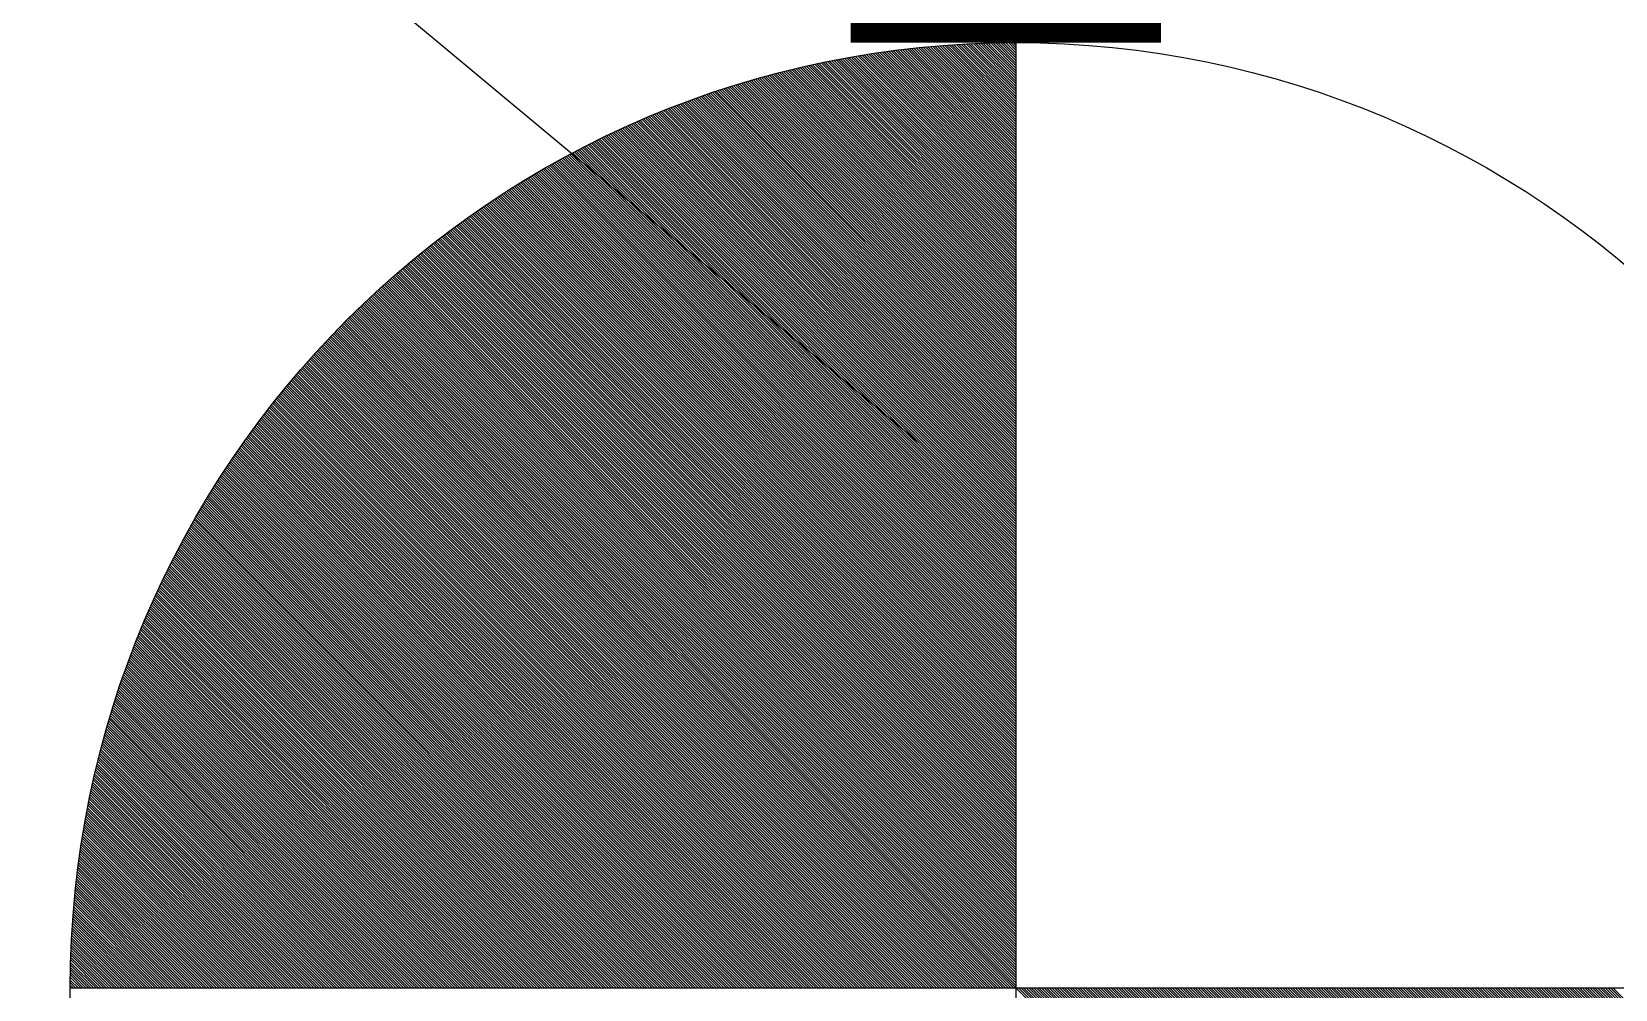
# Model space of a CAD drawing. Extents: x -22909.9 to -22897.8, y -4.7 to 4.1.
# Drawn here: x -22902.6681 to -22902.5917, y 0.5439 to 0.5902 of the extents above; entities that cross this region are included whole.
import ezdxf

# ---------------------------------------------------------------- set-up
doc = ezdxf.new("R2010")
doc.units = 0
doc.header["$MEASUREMENT"] = 0
doc.linetypes.add('DASHDOT', pattern=[1, 0.5, -0.25, 0, -0.25])
doc.layers.add('COW', color=2, linetype='CONTINUOUS')
doc.layers.add('DIB-018', color=6, linetype='CONTINUOUS')

msp = doc.modelspace()

# ---------------------------------------------------------------- linework, layer by layer
at = {"layer": 'COW', "color": 2}
for p, q in [((-22902.620608, 0.580765), (-22902.628778, 0.588935)), ((-22902.620608, 0.580888), (-22902.628673, 0.588954)), ((-22902.620608, 0.581012), (-22902.628568, 0.588973)), ((-22902.620608, 0.581136), (-22902.628463, 0.588991)), ((-22902.620608, 0.58126), (-22902.628358, 0.589009)), ((-22902.620608, 0.581383), (-22902.628252, 0.589027)), ((-22902.620608, 0.581507), (-22902.628146, 0.589045)), ((-22902.620608, 0.581631), (-22902.62804, 0.589063)), ((-22902.620608, 0.581754), (-22902.627934, 0.58908)), ((-22902.620608, 0.581878), (-22902.627827, 0.589097)), ((-22902.620608, 0.582002), (-22902.62772, 0.589114)), ((-22902.620608, 0.582126), (-22902.627613, 0.589131)), ((-22902.620608, 0.582249), (-22902.627506, 0.589148)), ((-22902.620608, 0.582373), (-22902.627399, 0.589164)), ((-22902.620608, 0.582497), (-22902.627291, 0.58918)), ((-22902.620608, 0.582621), (-22902.627183, 0.589196)), ((-22902.620608, 0.582744), (-22902.627075, 0.589211)), ((-22902.620608, 0.582868), (-22902.626966, 0.589227)), ((-22902.620608, 0.582992), (-22902.626858, 0.589242)), ((-22902.620608, 0.583116), (-22902.626749, 0.589257)), ((-22902.620608, 0.583239), (-22902.62664, 0.589272)), ((-22902.620608, 0.583363), (-22902.626531, 0.589286)), ((-22902.620608, 0.583487), (-22902.626421, 0.5893)), ((-22902.620608, 0.583611), (-22902.626311, 0.589314)), ((-22902.620608, 0.583734), (-22902.626201, 0.589328)), ((-22902.620608, 0.583858), (-22902.626091, 0.589341)), ((-22902.620608, 0.583982), (-22902.62598, 0.589354)), ((-22902.620608, 0.584106), (-22902.62587, 0.589367)), ((-22902.620608, 0.584229), (-22902.625759, 0.58938)), ((-22902.620608, 0.584353), (-22902.625647, 0.589393)), ((-22902.620608, 0.584477), (-22902.625536, 0.589405)), ((-22902.620608, 0.584601), (-22902.625424, 0.589417)), ((-22902.620608, 0.584724), (-22902.625312, 0.589429)), ((-22902.620608, 0.584848), (-22902.6252, 0.58944)), ((-22902.620608, 0.584972), (-22902.625087, 0.589451)), ((-22902.620608, 0.585096), (-22902.624975, 0.589462)), ((-22902.620608, 0.585219), (-22902.624862, 0.589473)), ((-22902.620608, 0.585343), (-22902.624748, 0.589484)), ((-22902.620608, 0.585467), (-22902.624635, 0.589494)), ((-22902.620608, 0.585591), (-22902.624521, 0.589504)), ((-22902.620608, 0.585714), (-22902.624407, 0.589513)), ((-22902.620608, 0.585838), (-22902.624292, 0.589523)), ((-22902.620608, 0.585962), (-22902.624178, 0.589532)), ((-22902.620608, 0.586086), (-22902.624063, 0.589541)), ((-22902.620608, 0.586209), (-22902.623948, 0.589549)), ((-22902.620608, 0.586333), (-22902.623832, 0.589558)), ((-22902.620608, 0.586457), (-22902.623717, 0.589566)), ((-22902.620608, 0.58658), (-22902.623601, 0.589573)), ((-22902.620608, 0.586704), (-22902.623484, 0.589581)), ((-22902.620608, 0.586828), (-22902.623368, 0.589588)), ((-22902.620608, 0.586952), (-22902.623251, 0.589595)), ((-22902.620608, 0.587075), (-22902.623134, 0.589602)), ((-22902.620608, 0.587199), (-22902.623017, 0.589608)), ((-22902.620608, 0.587323), (-22902.622899, 0.589614)), ((-22902.620608, 0.587447), (-22902.622781, 0.58962)), ((-22902.620608, 0.58757), (-22902.622663, 0.589625)), ((-22902.620608, 0.587694), (-22902.622544, 0.589631)), ((-22902.620608, 0.587818), (-22902.622425, 0.589635)), ((-22902.620608, 0.587942), (-22902.622306, 0.58964)), ((-22902.620608, 0.588065), (-22902.622187, 0.589644)), ((-22902.620608, 0.588189), (-22902.622067, 0.589648)), ((-22902.620608, 0.588313), (-22902.621947, 0.589652)), ((-22902.620608, 0.588437), (-22902.621826, 0.589655)), ((-22902.620608, 0.58856), (-22902.621706, 0.589658)), ((-22902.620608, 0.588684), (-22902.621585, 0.589661)), ((-22902.620608, 0.588808), (-22902.621463, 0.589664)), ((-22902.620608, 0.588932), (-22902.621342, 0.589666)), ((-22902.620608, 0.589055), (-22902.62122, 0.589667)), ((-22902.620608, 0.589179), (-22902.621098, 0.589669)), ((-22902.620608, 0.589303), (-22902.620975, 0.58967)), ((-22902.620608, 0.589427), (-22902.620852, 0.589671)), ((-22902.620608, 0.58955), (-22902.620729, 0.589671)), ((-22902.620608, 0.589672), (-22902.620608, 0.498327)), ((-22902.620608, 0.576557), (-22902.632221, 0.58817)), ((-22902.620608, 0.576681), (-22902.632123, 0.588196)), ((-22902.620608, 0.576805), (-22902.632025, 0.588222)), ((-22902.620608, 0.576928), (-22902.631926, 0.588247)), ((-22902.620608, 0.577052), (-22902.631828, 0.588272)), ((-22902.620608, 0.577176), (-22902.631729, 0.588297)), ((-22902.620608, 0.5773), (-22902.63163, 0.588322)), ((-22902.620608, 0.577423), (-22902.631531, 0.588346)), ((-22902.620608, 0.577547), (-22902.631431, 0.588371)), ((-22902.620608, 0.577671), (-22902.631332, 0.588395)), ((-22902.620608, 0.577795), (-22902.631232, 0.588419)), ((-22902.620608, 0.577918), (-22902.631132, 0.588443)), ((-22902.620608, 0.578042), (-22902.631032, 0.588466)), ((-22902.620608, 0.578166), (-22902.630931, 0.58849)), ((-22902.620608, 0.57829), (-22902.630831, 0.588513)), ((-22902.620608, 0.578413), (-22902.63073, 0.588536)), ((-22902.620608, 0.578537), (-22902.630629, 0.588559)), ((-22902.620608, 0.578661), (-22902.630528, 0.588581)), ((-22902.620608, 0.578785), (-22902.630427, 0.588604)), ((-22902.620608, 0.578908), (-22902.630325, 0.588626)), ((-22902.620608, 0.579032), (-22902.630224, 0.588648)), ((-22902.620608, 0.579156), (-22902.630122, 0.58867)), ((-22902.620608, 0.57928), (-22902.63002, 0.588691)), ((-22902.620608, 0.579403), (-22902.629917, 0.588713)), ((-22902.620608, 0.579527), (-22902.629815, 0.588734)), ((-22902.620608, 0.579651), (-22902.629712, 0.588755)), ((-22902.620608, 0.579775), (-22902.629609, 0.588776)), ((-22902.620608, 0.579898), (-22902.629506, 0.588796)), ((-22902.620608, 0.580022), (-22902.629403, 0.588817)), ((-22902.620608, 0.580146), (-22902.629299, 0.588837)), ((-22902.620608, 0.58027), (-22902.629195, 0.588857)), ((-22902.620608, 0.580393), (-22902.629091, 0.588877)), ((-22902.620608, 0.580517), (-22902.628987, 0.588896)), ((-22902.620608, 0.580641), (-22902.628883, 0.588916)), ((-22902.620608, 0.573216), (-22902.634802, 0.58741)), ((-22902.620608, 0.57334), (-22902.634708, 0.58744)), ((-22902.620608, 0.573464), (-22902.634615, 0.587471)), ((-22902.620608, 0.573587), (-22902.634521, 0.587501)), ((-22902.620608, 0.573711), (-22902.634427, 0.587531)), ((-22902.620608, 0.573835), (-22902.634333, 0.58756)), ((-22902.620608, 0.573959), (-22902.634239, 0.58759)), ((-22902.620608, 0.574082), (-22902.634145, 0.587619)), ((-22902.620608, 0.574206), (-22902.63405, 0.587649)), ((-22902.620608, 0.57433), (-22902.633956, 0.587678)), ((-22902.620608, 0.574454), (-22902.633861, 0.587706)), ((-22902.620608, 0.574577), (-22902.633766, 0.587735)), ((-22902.620608, 0.574701), (-22902.63367, 0.587764)), ((-22902.620608, 0.574825), (-22902.633575, 0.587792)), ((-22902.620608, 0.574949), (-22902.633479, 0.58782)), ((-22902.620608, 0.575072), (-22902.633384, 0.587848)), ((-22902.620608, 0.575196), (-22902.633288, 0.587876)), ((-22902.620608, 0.57532), (-22902.633192, 0.587904)), ((-22902.620608, 0.575444), (-22902.633095, 0.587931)), ((-22902.620608, 0.575567), (-22902.632999, 0.587959)), ((-22902.620608, 0.575691), (-22902.632902, 0.587986)), ((-22902.620608, 0.575815), (-22902.632806, 0.588013)), ((-22902.620608, 0.575939), (-22902.632709, 0.588039)), ((-22902.620608, 0.576062), (-22902.632611, 0.588066)), ((-22902.620608, 0.576186), (-22902.632514, 0.588092)), ((-22902.620608, 0.57631), (-22902.632417, 0.588119)), ((-22902.620608, 0.576434), (-22902.632319, 0.588145)), ((-22902.620608, 0.57037), (-22902.636903, 0.586666)), ((-22902.620608, 0.570494), (-22902.636814, 0.5867)), ((-22902.620608, 0.570618), (-22902.636724, 0.586734)), ((-22902.620608, 0.570741), (-22902.636634, 0.586767)), ((-22902.620608, 0.570865), (-22902.636544, 0.586801)), ((-22902.620608, 0.570989), (-22902.636454, 0.586835)), ((-22902.620608, 0.571113), (-22902.636363, 0.586868)), ((-22902.620608, 0.571236), (-22902.636273, 0.586901)), ((-22902.620608, 0.57136), (-22902.636182, 0.586934)), ((-22902.620608, 0.571484), (-22902.636091, 0.586967)), ((-22902.620608, 0.571608), (-22902.636, 0.587)), ((-22902.620608, 0.571731), (-22902.635909, 0.587032)), ((-22902.620608, 0.571855), (-22902.635817, 0.587065)), ((-22902.620608, 0.571979), (-22902.635726, 0.587097)), ((-22902.620608, 0.572102), (-22902.635634, 0.587129)), ((-22902.620608, 0.572226), (-22902.635542, 0.587161)), ((-22902.620608, 0.57235), (-22902.63545, 0.587193)), ((-22902.620608, 0.572474), (-22902.635358, 0.587224)), ((-22902.620608, 0.572597), (-22902.635266, 0.587256)), ((-22902.620608, 0.572721), (-22902.635173, 0.587287)), ((-22902.620608, 0.572845), (-22902.635081, 0.587318)), ((-22902.620608, 0.572969), (-22902.634988, 0.587349)), ((-22902.620608, 0.573092), (-22902.634895, 0.587379)), ((-22902.620608, 0.567648), (-22902.638836, 0.585876)), ((-22902.620608, 0.567771), (-22902.63875, 0.585914)), ((-22902.620608, 0.567895), (-22902.638664, 0.585951)), ((-22902.620608, 0.568019), (-22902.638577, 0.585988)), ((-22902.620608, 0.568143), (-22902.63849, 0.586025)), ((-22902.620608, 0.568266), (-22902.638403, 0.586062)), ((-22902.620608, 0.56839), (-22902.638316, 0.586099)), ((-22902.620608, 0.568514), (-22902.638229, 0.586135)), ((-22902.620608, 0.568638), (-22902.638142, 0.586172)), ((-22902.620608, 0.568761), (-22902.638054, 0.586208)), ((-22902.620608, 0.568885), (-22902.637967, 0.586244)), ((-22902.620608, 0.569009), (-22902.637879, 0.58628)), ((-22902.620608, 0.569133), (-22902.637791, 0.586316)), ((-22902.620608, 0.569256), (-22902.637703, 0.586352)), ((-22902.620608, 0.56938), (-22902.637615, 0.586387)), ((-22902.620608, 0.569504), (-22902.637526, 0.586422)), ((-22902.620608, 0.569628), (-22902.637438, 0.586458)), ((-22902.620608, 0.569751), (-22902.637349, 0.586493)), ((-22902.620608, 0.569875), (-22902.63726, 0.586528)), ((-22902.620608, 0.569999), (-22902.637171, 0.586562)), ((-22902.620608, 0.570123), (-22902.637082, 0.586597)), ((-22902.620608, 0.570246), (-22902.636993, 0.586631)), ((-22902.620608, 0.565297), (-22902.640448, 0.585137)), ((-22902.620608, 0.56542), (-22902.640365, 0.585177)), ((-22902.620608, 0.565544), (-22902.640281, 0.585217)), ((-22902.620608, 0.565668), (-22902.640197, 0.585257)), ((-22902.620608, 0.565792), (-22902.640113, 0.585297)), ((-22902.620608, 0.565915), (-22902.640029, 0.585337)), ((-22902.620608, 0.566039), (-22902.639945, 0.585376)), ((-22902.620608, 0.566163), (-22902.63986, 0.585415)), ((-22902.620608, 0.566287), (-22902.639776, 0.585455)), ((-22902.620608, 0.56641), (-22902.639691, 0.585494)), ((-22902.620608, 0.566534), (-22902.639606, 0.585533)), ((-22902.620608, 0.566658), (-22902.639521, 0.585571)), ((-22902.620608, 0.566782), (-22902.639436, 0.58561)), ((-22902.620608, 0.566905), (-22902.639351, 0.585648)), ((-22902.620608, 0.567029), (-22902.639266, 0.585687)), ((-22902.620608, 0.567153), (-22902.63918, 0.585725)), ((-22902.620608, 0.567276), (-22902.639094, 0.585763)), ((-22902.620608, 0.5674), (-22902.639008, 0.585801)), ((-22902.620608, 0.567524), (-22902.638922, 0.585839)), ((-22902.620608, 0.562945), (-22902.642009, 0.584347)), ((-22902.620608, 0.563069), (-22902.641928, 0.58439)), ((-22902.620608, 0.563193), (-22902.641847, 0.584432)), ((-22902.620608, 0.563317), (-22902.641766, 0.584475)), ((-22902.620608, 0.56344), (-22902.641685, 0.584517)), ((-22902.620608, 0.563564), (-22902.641603, 0.58456)), ((-22902.620608, 0.563688), (-22902.641522, 0.584602)), ((-22902.620608, 0.563812), (-22902.64144, 0.584644)), ((-22902.620608, 0.563935), (-22902.641358, 0.584686)), ((-22902.620608, 0.564059), (-22902.641276, 0.584727)), ((-22902.620608, 0.564183), (-22902.641194, 0.584769)), ((-22902.620608, 0.564307), (-22902.641112, 0.58481)), ((-22902.620608, 0.56443), (-22902.641029, 0.584852)), ((-22902.620608, 0.564554), (-22902.640947, 0.584893)), ((-22902.620608, 0.564678), (-22902.640864, 0.584934)), ((-22902.620608, 0.564802), (-22902.640781, 0.584975)), ((-22902.620608, 0.564925), (-22902.640698, 0.585016)), ((-22902.620608, 0.565049), (-22902.640615, 0.585056)), ((-22902.620608, 0.565173), (-22902.640532, 0.585097)), ((-22902.620608, 0.560842), (-22902.643364, 0.583598)), ((-22902.620608, 0.560966), (-22902.643286, 0.583644)), ((-22902.620608, 0.561089), (-22902.643207, 0.583688)), ((-22902.620608, 0.561213), (-22902.643128, 0.583733)), ((-22902.620608, 0.561337), (-22902.643049, 0.583778)), ((-22902.620608, 0.561461), (-22902.64297, 0.583823)), ((-22902.620608, 0.561584), (-22902.642891, 0.583867)), ((-22902.620608, 0.561708), (-22902.642811, 0.583911)), ((-22902.620608, 0.561832), (-22902.642732, 0.583955)), ((-22902.620608, 0.561955), (-22902.642652, 0.584)), ((-22902.620608, 0.562079), (-22902.642572, 0.584043)), ((-22902.620608, 0.562203), (-22902.642492, 0.584087)), ((-22902.620608, 0.562327), (-22902.642412, 0.584131)), ((-22902.620608, 0.56245), (-22902.642332, 0.584174)), ((-22902.620608, 0.562574), (-22902.642251, 0.584218)), ((-22902.620608, 0.562698), (-22902.642171, 0.584261)), ((-22902.620608, 0.562822), (-22902.64209, 0.584304)), ((-22902.620608, 0.558738), (-22902.644681, 0.582812)), ((-22902.620608, 0.558862), (-22902.644605, 0.582859)), ((-22902.620608, 0.558986), (-22902.644528, 0.582906)), ((-22902.620608, 0.559109), (-22902.644452, 0.582953)), ((-22902.620608, 0.559233), (-22902.644375, 0.583)), ((-22902.620608, 0.559357), (-22902.644298, 0.583047)), ((-22902.620608, 0.559481), (-22902.644221, 0.583094)), ((-22902.620608, 0.559604), (-22902.644144, 0.58314)), ((-22902.620608, 0.559728), (-22902.644066, 0.583187)), ((-22902.620608, 0.559852), (-22902.643989, 0.583233)), ((-22902.620608, 0.559976), (-22902.643911, 0.583279)), ((-22902.620608, 0.560099), (-22902.643834, 0.583325)), ((-22902.620608, 0.560223), (-22902.643756, 0.583371)), ((-22902.620608, 0.560347), (-22902.643678, 0.583417)), ((-22902.620608, 0.560471), (-22902.6436, 0.583462)), ((-22902.620608, 0.560594), (-22902.643521, 0.583508)), ((-22902.620608, 0.560718), (-22902.643443, 0.583553)), ((-22902.620608, 0.556882), (-22902.645813, 0.582087)), ((-22902.620608, 0.557006), (-22902.645738, 0.582136)), ((-22902.620608, 0.557129), (-22902.645664, 0.582185)), ((-22902.620608, 0.557253), (-22902.645589, 0.582234)), ((-22902.620608, 0.557377), (-22902.645514, 0.582283)), ((-22902.620608, 0.557501), (-22902.645439, 0.582332)), ((-22902.620608, 0.557624), (-22902.645364, 0.58238)), ((-22902.620608, 0.557748), (-22902.645288, 0.582429)), ((-22902.620608, 0.557872), (-22902.645213, 0.582477)), ((-22902.620608, 0.557996), (-22902.645137, 0.582525)), ((-22902.620608, 0.558119), (-22902.645062, 0.582573)), ((-22902.620608, 0.558243), (-22902.644986, 0.582621)), ((-22902.620608, 0.558367), (-22902.64491, 0.582669)), ((-22902.620608, 0.558491), (-22902.644834, 0.582717)), ((-22902.620608, 0.558614), (-22902.644758, 0.582764)), ((-22902.620608, 0.554902), (-22902.646988, 0.581282)), ((-22902.620608, 0.555026), (-22902.646916, 0.581334)), ((-22902.620608, 0.55515), (-22902.646843, 0.581385)), ((-22902.620608, 0.555273), (-22902.64677, 0.581436)), ((-22902.620608, 0.555397), (-22902.646697, 0.581487)), ((-22902.620608, 0.555521), (-22902.646624, 0.581537)), ((-22902.620608, 0.555645), (-22902.646551, 0.581588)), ((-22902.620608, 0.555768), (-22902.646478, 0.581638)), ((-22902.620608, 0.555892), (-22902.646404, 0.581689)), ((-22902.620608, 0.556016), (-22902.646331, 0.581739)), ((-22902.620608, 0.55614), (-22902.646257, 0.581789)), ((-22902.620608, 0.556263), (-22902.646183, 0.581839)), ((-22902.620608, 0.556387), (-22902.64611, 0.581889)), ((-22902.620608, 0.556511), (-22902.646036, 0.581939)), ((-22902.620608, 0.556635), (-22902.645961, 0.581988)), ((-22902.620608, 0.556758), (-22902.645887, 0.582038)), ((-22902.620608, 0.55317), (-22902.647991, 0.580553)), ((-22902.620608, 0.553293), (-22902.64792, 0.580605)), ((-22902.620608, 0.553417), (-22902.647849, 0.580658)), ((-22902.620608, 0.553541), (-22902.647778, 0.580711)), ((-22902.620608, 0.553665), (-22902.647707, 0.580764)), ((-22902.620608, 0.553788), (-22902.647635, 0.580816)), ((-22902.620608, 0.553912), (-22902.647564, 0.580868)), ((-22902.620608, 0.554036), (-22902.647492, 0.58092)), ((-22902.620608, 0.55416), (-22902.647421, 0.580973)), ((-22902.620608, 0.554283), (-22902.647349, 0.581025)), ((-22902.620608, 0.554407), (-22902.647277, 0.581076)), ((-22902.620608, 0.554531), (-22902.647205, 0.581128)), ((-22902.620608, 0.554655), (-22902.647133, 0.58118)), ((-22902.620608, 0.554778), (-22902.647061, 0.581231)), ((-22902.620608, 0.551437), (-22902.648969, 0.579799)), ((-22902.620608, 0.551561), (-22902.6489, 0.579853)), ((-22902.620608, 0.551685), (-22902.648831, 0.579908)), ((-22902.620608, 0.551809), (-22902.648761, 0.579962)), ((-22902.620608, 0.551932), (-22902.648692, 0.580016)), ((-22902.620608, 0.552056), (-22902.648622, 0.580071)), ((-22902.620608, 0.55218), (-22902.648553, 0.580125)), ((-22902.620608, 0.552303), (-22902.648483, 0.580179)), ((-22902.620608, 0.552427), (-22902.648413, 0.580232)), ((-22902.620608, 0.552551), (-22902.648343, 0.580286)), ((-22902.620608, 0.552675), (-22902.648273, 0.58034)), ((-22902.620608, 0.552798), (-22902.648202, 0.580393)), ((-22902.620608, 0.552922), (-22902.648132, 0.580446)), ((-22902.620608, 0.553046), (-22902.648061, 0.580499)), ((-22902.620608, 0.549705), (-22902.649924, 0.579021)), ((-22902.620608, 0.549829), (-22902.649856, 0.579077)), ((-22902.620608, 0.549952), (-22902.649789, 0.579134)), ((-22902.620608, 0.550076), (-22902.649721, 0.57919)), ((-22902.620608, 0.5502), (-22902.649654, 0.579246)), ((-22902.620608, 0.550324), (-22902.649586, 0.579301)), ((-22902.620608, 0.550447), (-22902.649518, 0.579357)), ((-22902.620608, 0.550571), (-22902.649449, 0.579413)), ((-22902.620608, 0.550695), (-22902.649381, 0.579468)), ((-22902.620608, 0.550819), (-22902.649313, 0.579524)), ((-22902.620608, 0.550942), (-22902.649244, 0.579579)), ((-22902.620608, 0.551066), (-22902.649176, 0.579634)), ((-22902.620608, 0.55119), (-22902.649107, 0.579689)), ((-22902.620608, 0.551314), (-22902.649038, 0.579744)), ((-22902.620608, 0.547972), (-22902.650855, 0.57822)), ((-22902.620608, 0.548096), (-22902.650789, 0.578278)), ((-22902.620608, 0.54822), (-22902.650724, 0.578336)), ((-22902.620608, 0.548344), (-22902.650658, 0.578394)), ((-22902.620608, 0.548467), (-22902.650592, 0.578451)), ((-22902.620608, 0.548591), (-22902.650525, 0.578509)), ((-22902.620608, 0.548715), (-22902.650459, 0.578566)), ((-22902.620608, 0.548839), (-22902.650392, 0.578623)), ((-22902.620608, 0.548962), (-22902.650326, 0.578681)), ((-22902.620608, 0.549086), (-22902.650259, 0.578738)), ((-22902.620608, 0.54921), (-22902.650192, 0.578794)), ((-22902.620608, 0.549334), (-22902.650125, 0.578851)), ((-22902.620608, 0.549457), (-22902.650058, 0.578908)), ((-22902.620608, 0.549581), (-22902.649991, 0.578965)), ((-22902.620608, 0.546364), (-22902.651699, 0.577455)), ((-22902.620608, 0.546488), (-22902.651635, 0.577515)), ((-22902.620608, 0.546611), (-22902.651571, 0.577574)), ((-22902.620608, 0.546735), (-22902.651506, 0.577633)), ((-22902.620608, 0.546859), (-22902.651442, 0.577693)), ((-22902.620608, 0.546983), (-22902.651377, 0.577752)), ((-22902.620608, 0.547106), (-22902.651312, 0.577811)), ((-22902.620608, 0.54723), (-22902.651247, 0.577869)), ((-22902.620608, 0.547354), (-22902.651182, 0.577928)), ((-22902.620608, 0.547477), (-22902.651117, 0.577987)), ((-22902.620608, 0.547601), (-22902.651052, 0.578045)), ((-22902.620608, 0.547725), (-22902.650986, 0.578104)), ((-22902.620608, 0.547849), (-22902.650921, 0.578162)), ((-22902.620608, 0.544879), (-22902.65246, 0.576731)), ((-22902.620608, 0.545003), (-22902.652397, 0.576792)), ((-22902.620608, 0.545126), (-22902.652334, 0.576853)), ((-22902.620608, 0.54525), (-22902.652271, 0.576914)), ((-22902.620608, 0.545374), (-22902.652208, 0.576974)), ((-22902.620608, 0.545498), (-22902.652145, 0.577035)), ((-22902.620608, 0.545621), (-22902.652082, 0.577095)), ((-22902.620608, 0.545745), (-22902.652018, 0.577156)), ((-22902.620608, 0.545869), (-22902.651955, 0.577216)), ((-22902.620608, 0.545993), (-22902.651891, 0.577276)), ((-22902.620608, 0.546116), (-22902.651827, 0.577336)), ((-22902.620608, 0.54624), (-22902.651763, 0.577395)), ((-22902.621337, 0.543999), (-22902.653265, 0.575928)), ((-22902.621213, 0.543999), (-22902.653204, 0.57599)), ((-22902.62109, 0.543999), (-22902.653143, 0.576053)), ((-22902.620966, 0.543999), (-22902.653081, 0.576115)), ((-22902.620842, 0.543999), (-22902.65302, 0.576177)), ((-22902.620718, 0.543999), (-22902.652958, 0.576239)), ((-22902.620608, 0.544013), (-22902.652896, 0.576301)), ((-22902.620608, 0.544136), (-22902.652834, 0.576363)), ((-22902.620608, 0.54426), (-22902.652772, 0.576425)), ((-22902.620608, 0.544384), (-22902.65271, 0.576486)), ((-22902.620608, 0.544508), (-22902.652648, 0.576548)), ((-22902.620608, 0.544631), (-22902.652585, 0.576609)), ((-22902.620608, 0.544755), (-22902.652523, 0.57667)), ((-22902.622822, 0.543999), (-22902.653991, 0.575168)), ((-22902.622698, 0.543999), (-22902.653931, 0.575232)), ((-22902.622575, 0.543999), (-22902.653871, 0.575296)), ((-22902.622451, 0.543999), (-22902.653811, 0.57536)), ((-22902.622327, 0.543999), (-22902.653751, 0.575423)), ((-22902.622203, 0.543999), (-22902.653691, 0.575487)), ((-22902.62208, 0.543999), (-22902.65363, 0.57555)), ((-22902.621956, 0.543999), (-22902.65357, 0.575614)), ((-22902.621832, 0.543999), (-22902.653509, 0.575677)), ((-22902.621708, 0.543999), (-22902.653448, 0.57574)), ((-22902.621585, 0.543999), (-22902.653388, 0.575802)), ((-22902.621461, 0.543999), (-22902.653327, 0.575865)), ((-22902.624183, 0.543999), (-22902.654641, 0.574457)), ((-22902.624059, 0.543999), (-22902.654583, 0.574523)), ((-22902.623936, 0.543999), (-22902.654524, 0.574588)), ((-22902.623812, 0.543999), (-22902.654465, 0.574653)), ((-22902.623688, 0.543999), (-22902.654406, 0.574718)), ((-22902.623564, 0.543999), (-22902.654347, 0.574782)), ((-22902.623441, 0.543999), (-22902.654288, 0.574847)), ((-22902.623317, 0.543999), (-22902.654229, 0.574912)), ((-22902.623193, 0.543999), (-22902.65417, 0.574976)), ((-22902.623069, 0.543999), (-22902.65411, 0.57504)), ((-22902.622946, 0.543999), (-22902.654051, 0.575104)), ((-22902.625668, 0.543999), (-22902.655334, 0.573665)), ((-22902.625544, 0.543999), (-22902.655277, 0.573732)), ((-22902.625421, 0.543999), (-22902.655219, 0.573798)), ((-22902.625297, 0.543999), (-22902.655162, 0.573865)), ((-22902.625173, 0.543999), (-22902.655105, 0.573931)), ((-22902.625049, 0.543999), (-22902.655047, 0.573997)), ((-22902.624926, 0.543999), (-22902.65499, 0.574063)), ((-22902.624802, 0.543999), (-22902.654932, 0.574129)), ((-22902.624678, 0.543999), (-22902.654874, 0.574195)), ((-22902.624554, 0.543999), (-22902.654816, 0.574261)), ((-22902.624431, 0.543999), (-22902.654758, 0.574326)), ((-22902.624307, 0.543999), (-22902.654699, 0.574392)), ((-22902.627029, 0.543999), (-22902.655954, 0.572924)), ((-22902.626906, 0.543999), (-22902.655898, 0.572992)), ((-22902.626782, 0.543999), (-22902.655842, 0.57306)), ((-22902.626658, 0.543999), (-22902.655786, 0.573127)), ((-22902.626534, 0.543999), (-22902.65573, 0.573195)), ((-22902.626411, 0.543999), (-22902.655674, 0.573263)), ((-22902.626287, 0.543999), (-22902.655617, 0.57333)), ((-22902.626163, 0.543999), (-22902.655561, 0.573397)), ((-22902.626039, 0.543999), (-22902.655504, 0.573464)), ((-22902.625916, 0.543999), (-22902.655448, 0.573531)), ((-22902.625792, 0.543999), (-22902.655391, 0.573598)), ((-22902.62839, 0.543999), (-22902.656559, 0.572168)), ((-22902.628267, 0.543999), (-22902.656504, 0.572237)), ((-22902.628143, 0.543999), (-22902.65645, 0.572306)), ((-22902.628019, 0.543999), (-22902.656395, 0.572376)), ((-22902.627895, 0.543999), (-22902.65634, 0.572444)), ((-22902.627772, 0.543999), (-22902.656286, 0.572513)), ((-22902.627648, 0.543999), (-22902.656231, 0.572582)), ((-22902.627524, 0.543999), (-22902.656175, 0.572651)), ((-22902.627401, 0.543999), (-22902.65612, 0.572719)), ((-22902.627277, 0.543999), (-22902.656065, 0.572787)), ((-22902.627153, 0.543999), (-22902.656009, 0.572856)), ((-22902.629752, 0.543999), (-22902.65715, 0.571397)), ((-22902.629628, 0.543999), (-22902.657096, 0.571468)), ((-22902.629504, 0.543999), (-22902.657043, 0.571539)), ((-22902.62938, 0.543999), (-22902.65699, 0.571609)), ((-22902.629257, 0.543999), (-22902.656936, 0.571679)), ((-22902.629133, 0.543999), (-22902.656883, 0.571749)), ((-22902.629009, 0.543999), (-22902.656829, 0.571819)), ((-22902.628885, 0.543999), (-22902.656775, 0.571889)), ((-22902.628762, 0.543999), (-22902.656721, 0.571959)), ((-22902.628638, 0.543999), (-22902.656667, 0.572029)), ((-22902.628514, 0.543999), (-22902.656613, 0.572098)), ((-22902.631113, 0.543999), (-22902.657725, 0.570612)), ((-22902.630989, 0.543999), (-22902.657674, 0.570684)), ((-22902.630865, 0.543999), (-22902.657622, 0.570756)), ((-22902.630742, 0.543999), (-22902.65757, 0.570828)), ((-22902.630618, 0.543999), (-22902.657518, 0.570899)), ((-22902.630494, 0.543999), (-22902.657465, 0.570971)), ((-22902.63037, 0.543999), (-22902.657413, 0.571042)), ((-22902.630247, 0.543999), (-22902.657361, 0.571114)), ((-22902.630123, 0.543999), (-22902.657308, 0.571185)), ((-22902.629999, 0.543999), (-22902.657255, 0.571256)), ((-22902.629875, 0.543999), (-22902.657202, 0.571327)), ((-22902.632474, 0.543999), (-22902.658286, 0.569812)), ((-22902.63235, 0.543999), (-22902.658236, 0.569885)), ((-22902.632227, 0.543999), (-22902.658185, 0.569958)), ((-22902.632103, 0.543999), (-22902.658135, 0.570031)), ((-22902.631979, 0.543999), (-22902.658084, 0.570104)), ((-22902.631855, 0.543999), (-22902.658033, 0.570177)), ((-22902.631732, 0.543999), (-22902.657982, 0.57025)), ((-22902.631608, 0.543999), (-22902.657931, 0.570323)), ((-22902.631484, 0.543999), (-22902.65788, 0.570395)), ((-22902.63136, 0.543999), (-22902.657828, 0.570468)), ((-22902.631237, 0.543999), (-22902.657777, 0.57054)), ((-22902.633711, 0.543999), (-22902.658783, 0.569071)), ((-22902.633588, 0.543999), (-22902.658734, 0.569146)), ((-22902.633464, 0.543999), (-22902.658685, 0.56922)), ((-22902.63334, 0.543999), (-22902.658635, 0.569295)), ((-22902.633216, 0.543999), (-22902.658586, 0.569369)), ((-22902.633093, 0.543999), (-22902.658536, 0.569443)), ((-22902.632969, 0.543999), (-22902.658487, 0.569517)), ((-22902.632845, 0.543999), (-22902.658437, 0.569591)), ((-22902.632721, 0.543999), (-22902.658387, 0.569665)), ((-22902.632598, 0.543999), (-22902.658337, 0.569738)), ((-22902.634949, 0.543999), (-22902.659267, 0.568318)), ((-22902.634825, 0.543999), (-22902.659219, 0.568394)), ((-22902.634701, 0.543999), (-22902.659171, 0.56847)), ((-22902.634578, 0.543999), (-22902.659123, 0.568545)), ((-22902.634454, 0.543999), (-22902.659075, 0.568621)), ((-22902.63433, 0.543999), (-22902.659027, 0.568696)), ((-22902.634206, 0.543999), (-22902.658978, 0.568771)), ((-22902.634083, 0.543999), (-22902.65893, 0.568846)), ((-22902.633959, 0.543999), (-22902.658881, 0.568922)), ((-22902.633835, 0.543999), (-22902.658832, 0.568996)), ((-22902.636186, 0.543999), (-22902.659739, 0.567552)), ((-22902.636063, 0.543999), (-22902.659692, 0.567629)), ((-22902.635939, 0.543999), (-22902.659645, 0.567706)), ((-22902.635815, 0.543999), (-22902.659599, 0.567783)), ((-22902.635691, 0.543999), (-22902.659552, 0.56786)), ((-22902.635568, 0.543999), (-22902.659505, 0.567936)), ((-22902.635444, 0.543999), (-22902.659457, 0.568013)), ((-22902.63532, 0.543999), (-22902.65941, 0.568089)), ((-22902.635196, 0.543999), (-22902.659363, 0.568166)), ((-22902.635073, 0.543999), (-22902.659315, 0.568242)), ((-22902.637424, 0.543999), (-22902.660197, 0.566773)), ((-22902.6373, 0.543999), (-22902.660152, 0.566851)), ((-22902.637176, 0.543999), (-22902.660106, 0.56693)), ((-22902.637053, 0.543999), (-22902.660061, 0.567008)), ((-22902.636929, 0.543999), (-22902.660015, 0.567086)), ((-22902.636805, 0.543999), (-22902.65997, 0.567164)), ((-22902.636681, 0.543999), (-22902.659924, 0.567242)), ((-22902.636558, 0.543999), (-22902.659878, 0.56732)), ((-22902.636434, 0.543999), (-22902.659831, 0.567397)), ((-22902.63631, 0.543999), (-22902.659785, 0.567475)), ((-22902.638537, 0.543999), (-22902.660598, 0.56606)), ((-22902.638414, 0.543999), (-22902.660554, 0.56614)), ((-22902.63829, 0.543999), (-22902.66051, 0.56622)), ((-22902.638166, 0.543999), (-22902.660466, 0.566299)), ((-22902.638042, 0.543999), (-22902.660421, 0.566378)), ((-22902.637919, 0.543999), (-22902.660377, 0.566458)), ((-22902.637795, 0.543999), (-22902.660332, 0.566537)), ((-22902.637671, 0.543999), (-22902.660287, 0.566615)), ((-22902.637547, 0.543999), (-22902.660242, 0.566694)), ((-22902.639775, 0.543999), (-22902.661032, 0.565256)), ((-22902.639651, 0.543999), (-22902.660989, 0.565337)), ((-22902.639527, 0.543999), (-22902.660946, 0.565418)), ((-22902.639404, 0.543999), (-22902.660903, 0.565499)), ((-22902.63928, 0.543999), (-22902.66086, 0.56558)), ((-22902.639156, 0.543999), (-22902.660817, 0.56566)), ((-22902.639032, 0.543999), (-22902.660773, 0.56574)), ((-22902.638909, 0.543999), (-22902.66073, 0.565821)), ((-22902.638785, 0.543999), (-22902.660686, 0.565901)), ((-22902.638661, 0.543999), (-22902.660642, 0.565981)), ((-22902.640889, 0.543999), (-22902.66141, 0.564521)), ((-22902.640765, 0.543999), (-22902.661368, 0.564603)), ((-22902.640641, 0.543999), (-22902.661327, 0.564685)), ((-22902.640517, 0.543999), (-22902.661285, 0.564767)), ((-22902.640394, 0.543999), (-22902.661243, 0.564849)), ((-22902.64027, 0.543999), (-22902.661201, 0.564931)), ((-22902.640146, 0.543999), (-22902.661159, 0.565012)), ((-22902.640022, 0.543999), (-22902.661117, 0.565094)), ((-22902.639899, 0.543999), (-22902.661074, 0.565175)), ((-22902.642126, 0.543999), (-22902.661817, 0.563691)), ((-22902.642002, 0.543999), (-22902.661777, 0.563774)), ((-22902.641879, 0.543999), (-22902.661737, 0.563858)), ((-22902.641755, 0.543999), (-22902.661696, 0.563941)), ((-22902.641631, 0.543999), (-22902.661656, 0.564024)), ((-22902.641507, 0.543999), (-22902.661615, 0.564107)), ((-22902.641384, 0.543999), (-22902.661574, 0.56419)), ((-22902.64126, 0.543999), (-22902.661534, 0.564273)), ((-22902.641136, 0.543999), (-22902.661492, 0.564356)), ((-22902.641012, 0.543999), (-22902.661451, 0.564438)), ((-22902.64324, 0.543999), (-22902.662171, 0.562931)), ((-22902.643116, 0.543999), (-22902.662133, 0.563016)), ((-22902.642992, 0.543999), (-22902.662094, 0.563101)), ((-22902.642868, 0.543999), (-22902.662055, 0.563186)), ((-22902.642745, 0.543999), (-22902.662015, 0.56327)), ((-22902.642621, 0.543999), (-22902.661976, 0.563354)), ((-22902.642497, 0.543999), (-22902.661936, 0.563439)), ((-22902.642374, 0.543999), (-22902.661897, 0.563523)), ((-22902.64225, 0.543999), (-22902.661857, 0.563607)), ((-22902.644353, 0.543999), (-22902.662514, 0.56216)), ((-22902.64423, 0.543999), (-22902.662477, 0.562246)), ((-22902.644106, 0.543999), (-22902.662439, 0.562332)), ((-22902.643982, 0.543999), (-22902.662401, 0.562418)), ((-22902.643858, 0.543999), (-22902.662363, 0.562504)), ((-22902.643735, 0.543999), (-22902.662325, 0.56259)), ((-22902.643611, 0.543999), (-22902.662287, 0.562675)), ((-22902.643487, 0.543999), (-22902.662249, 0.562761)), ((-22902.643363, 0.543999), (-22902.66221, 0.562846)), ((-22902.645343, 0.543999), (-22902.662809, 0.561465)), ((-22902.64522, 0.543999), (-22902.662772, 0.561552)), ((-22902.645096, 0.543999), (-22902.662736, 0.561639)), ((-22902.644972, 0.543999), (-22902.662699, 0.561727)), ((-22902.644848, 0.543999), (-22902.662662, 0.561814)), ((-22902.644725, 0.543999), (-22902.662626, 0.5619)), ((-22902.644601, 0.543999), (-22902.662589, 0.561987)), ((-22902.644477, 0.543999), (-22902.662551, 0.562074)), ((-22902.646457, 0.543999), (-22902.663128, 0.560671)), ((-22902.646333, 0.543999), (-22902.663094, 0.56076)), ((-22902.64621, 0.543999), (-22902.663058, 0.560848)), ((-22902.646086, 0.543999), (-22902.663023, 0.560937)), ((-22902.645962, 0.543999), (-22902.662988, 0.561025)), ((-22902.645838, 0.543999), (-22902.662952, 0.561113)), ((-22902.645715, 0.543999), (-22902.662917, 0.561201)), ((-22902.645591, 0.543999), (-22902.662881, 0.561289)), ((-22902.645467, 0.543999), (-22902.662845, 0.561377)), ((-22902.647571, 0.543999), (-22902.663436, 0.559865)), ((-22902.647447, 0.543999), (-22902.663402, 0.559955)), ((-22902.647323, 0.543999), (-22902.663369, 0.560045)), ((-22902.6472, 0.543999), (-22902.663335, 0.560135)), ((-22902.647076, 0.543999), (-22902.663301, 0.560224)), ((-22902.646952, 0.543999), (-22902.663267, 0.560314)), ((-22902.646828, 0.543999), (-22902.663232, 0.560404)), ((-22902.646705, 0.543999), (-22902.663198, 0.560493)), ((-22902.646581, 0.543999), (-22902.663163, 0.560582)), ((-22902.648561, 0.543999), (-22902.663698, 0.559137)), ((-22902.648437, 0.543999), (-22902.663666, 0.559229)), ((-22902.648313, 0.543999), (-22902.663634, 0.55932)), ((-22902.648189, 0.543999), (-22902.663601, 0.559411)), ((-22902.648066, 0.543999), (-22902.663568, 0.559502)), ((-22902.647942, 0.543999), (-22902.663535, 0.559593)), ((-22902.647818, 0.543999), (-22902.663502, 0.559684)), ((-22902.647694, 0.543999), (-22902.663469, 0.559774)), ((-22902.649551, 0.543999), (-22902.66395, 0.558399)), ((-22902.649427, 0.543999), (-22902.66392, 0.558492)), ((-22902.649303, 0.543999), (-22902.663888, 0.558585)), ((-22902.649179, 0.543999), (-22902.663857, 0.558677)), ((-22902.649056, 0.543999), (-22902.663826, 0.55877)), ((-22902.648932, 0.543999), (-22902.663794, 0.558862)), ((-22902.648808, 0.543999), (-22902.663762, 0.558954)), ((-22902.648684, 0.543999), (-22902.66373, 0.559045)), ((-22902.650541, 0.543999), (-22902.664192, 0.557651)), ((-22902.650417, 0.543999), (-22902.664162, 0.557745)), ((-22902.650293, 0.543999), (-22902.664133, 0.557839)), ((-22902.650169, 0.543999), (-22902.664103, 0.557933)), ((-22902.650046, 0.543999), (-22902.664073, 0.558026)), ((-22902.649922, 0.543999), (-22902.664042, 0.55812)), ((-22902.649798, 0.543999), (-22902.664012, 0.558213)), ((-22902.649674, 0.543999), (-22902.663981, 0.558306)), ((-22902.651531, 0.543999), (-22902.664423, 0.556892)), ((-22902.651407, 0.543999), (-22902.664394, 0.556987)), ((-22902.651283, 0.543999), (-22902.664366, 0.557082)), ((-22902.651159, 0.543999), (-22902.664337, 0.557178)), ((-22902.651036, 0.543999), (-22902.664309, 0.557273)), ((-22902.650912, 0.543999), (-22902.66428, 0.557367)), ((-22902.650788, 0.543999), (-22902.664251, 0.557462)), ((-22902.650664, 0.543999), (-22902.664221, 0.557557)), ((-22902.65252, 0.543999), (-22902.664642, 0.556121)), ((-22902.652397, 0.543999), (-22902.664615, 0.556218)), ((-22902.652273, 0.543999), (-22902.664588, 0.556315)), ((-22902.652149, 0.543999), (-22902.664561, 0.556411)), ((-22902.652026, 0.543999), (-22902.664534, 0.556508)), ((-22902.651902, 0.543999), (-22902.664506, 0.556604)), ((-22902.651778, 0.543999), (-22902.664479, 0.5567)), ((-22902.651654, 0.543999), (-22902.664451, 0.556796)), ((-22902.65351, 0.543999), (-22902.66485, 0.555339)), ((-22902.653387, 0.543999), (-22902.664825, 0.555437)), ((-22902.653263, 0.543999), (-22902.664799, 0.555536)), ((-22902.653139, 0.543999), (-22902.664773, 0.555634)), ((-22902.653015, 0.543999), (-22902.664747, 0.555731)), ((-22902.652892, 0.543999), (-22902.664721, 0.555829)), ((-22902.652768, 0.543999), (-22902.664695, 0.555927)), ((-22902.652644, 0.543999), (-22902.664669, 0.556024)), ((-22902.6545, 0.543999), (-22902.665046, 0.554545)), ((-22902.654377, 0.543999), (-22902.665022, 0.554645)), ((-22902.654253, 0.543999), (-22902.664998, 0.554745)), ((-22902.654129, 0.543999), (-22902.664974, 0.554844)), ((-22902.654005, 0.543999), (-22902.664949, 0.554943)), ((-22902.653882, 0.543999), (-22902.664925, 0.555043)), ((-22902.653758, 0.543999), (-22902.6649, 0.555142)), ((-22902.653634, 0.543999), (-22902.664875, 0.55524)), ((-22902.655367, 0.543999), (-22902.665207, 0.55384)), ((-22902.655243, 0.543999), (-22902.665185, 0.553941)), ((-22902.655119, 0.543999), (-22902.665162, 0.554042)), ((-22902.654995, 0.543999), (-22902.665139, 0.554143)), ((-22902.654872, 0.543999), (-22902.665116, 0.554244)), ((-22902.654748, 0.543999), (-22902.665093, 0.554344)), ((-22902.654624, 0.543999), (-22902.665069, 0.554445)), ((-22902.656357, 0.543999), (-22902.66538, 0.553023)), ((-22902.656233, 0.543999), (-22902.665359, 0.553126)), ((-22902.656109, 0.543999), (-22902.665338, 0.553228)), ((-22902.655985, 0.543999), (-22902.665317, 0.553331)), ((-22902.655862, 0.543999), (-22902.665295, 0.553433)), ((-22902.655738, 0.543999), (-22902.665273, 0.553535)), ((-22902.655614, 0.543999), (-22902.665252, 0.553637)), ((-22902.65549, 0.543999), (-22902.665229, 0.553739)), ((-22902.657223, 0.543999), (-22902.66552, 0.552297)), ((-22902.657099, 0.543999), (-22902.665501, 0.552401)), ((-22902.656975, 0.543999), (-22902.665481, 0.552505)), ((-22902.656852, 0.543999), (-22902.665461, 0.552609)), ((-22902.656728, 0.543999), (-22902.665441, 0.552713)), ((-22902.656604, 0.543999), (-22902.665421, 0.552816)), ((-22902.65648, 0.543999), (-22902.6654, 0.55292)), ((-22902.658213, 0.543999), (-22902.665667, 0.551454)), ((-22902.658089, 0.543999), (-22902.66565, 0.55156)), ((-22902.657965, 0.543999), (-22902.665632, 0.551666)), ((-22902.657841, 0.543999), (-22902.665614, 0.551772)), ((-22902.657718, 0.543999), (-22902.665595, 0.551877)), ((-22902.657594, 0.543999), (-22902.665577, 0.551982)), ((-22902.65747, 0.543999), (-22902.665558, 0.552087)), ((-22902.657346, 0.543999), (-22902.665539, 0.552192)), ((-22902.659079, 0.543999), (-22902.665785, 0.550705)), ((-22902.658955, 0.543999), (-22902.665769, 0.550813)), ((-22902.658831, 0.543999), (-22902.665752, 0.550921)), ((-22902.658708, 0.543999), (-22902.665736, 0.551028)), ((-22902.658584, 0.543999), (-22902.665719, 0.551135)), ((-22902.65846, 0.543999), (-22902.665702, 0.551241)), ((-22902.658336, 0.543999), (-22902.665685, 0.551348)), ((-22902.659945, 0.543999), (-22902.665891, 0.549946)), ((-22902.659821, 0.543999), (-22902.665877, 0.550055)), ((-22902.659698, 0.543999), (-22902.665862, 0.550164)), ((-22902.659574, 0.543999), (-22902.665847, 0.550273)), ((-22902.65945, 0.543999), (-22902.665832, 0.550381)), ((-22902.659326, 0.543999), (-22902.665816, 0.55049)), ((-22902.659203, 0.543999), (-22902.665801, 0.550598)), ((-22902.660811, 0.543999), (-22902.665986, 0.549174)), ((-22902.660688, 0.543999), (-22902.665973, 0.549285)), ((-22902.660564, 0.543999), (-22902.66596, 0.549396)), ((-22902.66044, 0.543999), (-22902.665947, 0.549506)), ((-22902.660316, 0.543999), (-22902.665933, 0.549616)), ((-22902.660193, 0.543999), (-22902.665919, 0.549726)), ((-22902.660069, 0.543999), (-22902.665905, 0.549836)), ((-22902.661554, 0.543999), (-22902.666057, 0.548503)), ((-22902.66143, 0.543999), (-22902.666046, 0.548615)), ((-22902.661306, 0.543999), (-22902.666034, 0.548728)), ((-22902.661183, 0.543999), (-22902.666023, 0.54884)), ((-22902.661059, 0.543999), (-22902.666011, 0.548951)), ((-22902.660935, 0.543999), (-22902.665998, 0.549063)), ((-22902.66242, 0.543999), (-22902.666129, 0.547709)), ((-22902.662296, 0.543999), (-22902.66612, 0.547823)), ((-22902.662172, 0.543999), (-22902.66611, 0.547937)), ((-22902.662049, 0.543999), (-22902.6661, 0.548051)), ((-22902.661925, 0.543999), (-22902.66609, 0.548164)), ((-22902.661801, 0.543999), (-22902.666079, 0.548277)), ((-22902.661678, 0.543999), (-22902.666068, 0.54839)), ((-22902.663286, 0.543999), (-22902.666188, 0.546901)), ((-22902.663162, 0.543999), (-22902.66618, 0.547017)), ((-22902.663039, 0.543999), (-22902.666172, 0.547133)), ((-22902.662915, 0.543999), (-22902.666164, 0.547249)), ((-22902.662791, 0.543999), (-22902.666156, 0.547364)), ((-22902.662667, 0.543999), (-22902.666147, 0.547479)), ((-22902.662544, 0.543999), (-22902.666138, 0.547594)), ((-22902.664029, 0.543999), (-22902.666227, 0.546198)), ((-22902.663905, 0.543999), (-22902.666221, 0.546316)), ((-22902.663781, 0.543999), (-22902.666215, 0.546433)), ((-22902.663657, 0.543999), (-22902.666209, 0.546551)), ((-22902.663534, 0.543999), (-22902.666202, 0.546668)), ((-22902.66341, 0.543999), (-22902.666195, 0.546784)), ((-22902.664895, 0.543999), (-22902.66626, 0.545364)), ((-22902.664771, 0.543999), (-22902.666256, 0.545484)), ((-22902.664647, 0.543999), (-22902.666252, 0.545604)), ((-22902.664524, 0.543999), (-22902.666247, 0.545723)), ((-22902.6644, 0.543999), (-22902.666243, 0.545842)), ((-22902.664276, 0.543999), (-22902.666238, 0.545961)), ((-22902.664152, 0.543999), (-22902.666233, 0.54608)), ((-22902.665637, 0.543999), (-22902.666275, 0.544638)), ((-22902.665514, 0.543999), (-22902.666274, 0.544759)), ((-22902.66539, 0.543999), (-22902.666271, 0.544881)), ((-22902.665266, 0.543999), (-22902.666269, 0.545002)), ((-22902.665142, 0.543999), (-22902.666266, 0.545123)), ((-22902.665019, 0.543999), (-22902.666263, 0.545244)), ((-22902.666132, 0.543999), (-22902.66628, 0.544147)), ((-22902.666256, 0.543999), (-22902.66628, 0.544023)), ((-22902.574936, 0.543999), (-22902.66628, 0.543999)), ((-22902.666009, 0.543999), (-22902.666279, 0.54427)), ((-22902.665885, 0.543999), (-22902.666278, 0.544393)), ((-22902.665761, 0.543999), (-22902.666277, 0.544515)), ((-22902.588306, 0.511711), (-22902.620595, 0.543999)), ((-22902.588244, 0.511773), (-22902.620471, 0.543999)), ((-22902.588183, 0.511835), (-22902.620347, 0.543999)), ((-22902.588121, 0.511897), (-22902.620223, 0.543999)), ((-22902.58806, 0.51196), (-22902.6201, 0.543999)), ((-22902.587998, 0.512022), (-22902.619976, 0.543999)), ((-22902.587937, 0.512084), (-22902.619852, 0.543999)), ((-22902.587876, 0.512147), (-22902.619728, 0.543999)), ((-22902.587815, 0.51221), (-22902.619605, 0.543999)), ((-22902.587754, 0.512273), (-22902.619481, 0.543999)), ((-22902.587693, 0.512336), (-22902.619357, 0.543999)), ((-22902.587633, 0.512399), (-22902.619233, 0.543999)), ((-22902.587572, 0.512462), (-22902.61911, 0.543999)), ((-22902.587512, 0.512526), (-22902.618986, 0.543999)), ((-22902.587452, 0.512589), (-22902.618862, 0.543999)), ((-22902.587392, 0.512653), (-22902.618738, 0.543999)), ((-22902.587332, 0.512716), (-22902.618615, 0.543999)), ((-22902.587272, 0.51278), (-22902.618491, 0.543999)), ((-22902.587212, 0.512844), (-22902.618367, 0.543999)), ((-22902.587152, 0.512908), (-22902.618243, 0.543999)), ((-22902.587093, 0.512972), (-22902.61812, 0.543999)), ((-22902.587033, 0.513037), (-22902.617996, 0.543999)), ((-22902.586974, 0.513101), (-22902.617872, 0.543999)), ((-22902.586915, 0.513166), (-22902.617749, 0.543999)), ((-22902.586856, 0.51323), (-22902.617625, 0.543999)), ((-22902.586797, 0.513295), (-22902.617501, 0.543999)), ((-22902.586738, 0.51336), (-22902.617377, 0.543999)), ((-22902.586679, 0.513425), (-22902.617254, 0.543999)), ((-22902.586621, 0.51349), (-22902.61713, 0.543999)), ((-22902.586562, 0.513556), (-22902.617006, 0.543999)), ((-22902.586504, 0.513621), (-22902.616882, 0.543999)), ((-22902.586446, 0.513686), (-22902.616759, 0.543999)), ((-22902.586387, 0.513752), (-22902.616635, 0.543999)), ((-22902.586329, 0.513818), (-22902.616511, 0.543999)), ((-22902.586272, 0.513884), (-22902.616387, 0.543999)), ((-22902.586214, 0.51395), (-22902.616264, 0.543999)), ((-22902.586156, 0.514016), (-22902.61614, 0.543999)), ((-22902.586099, 0.514082), (-22902.616016, 0.543999)), ((-22902.586041, 0.514148), (-22902.615892, 0.543999)), ((-22902.585984, 0.514215), (-22902.615769, 0.543999)), ((-22902.585927, 0.514281), (-22902.615645, 0.543999)), ((-22902.58587, 0.514348), (-22902.615521, 0.543999)), ((-22902.585813, 0.514415), (-22902.615397, 0.543999)), ((-22902.585756, 0.514482), (-22902.615274, 0.543999)), ((-22902.585699, 0.514549), (-22902.61515, 0.543999)), ((-22902.585643, 0.514616), (-22902.615026, 0.543999)), ((-22902.585586, 0.514683), (-22902.614902, 0.543999)), ((-22902.58553, 0.514751), (-22902.614779, 0.543999)), ((-22902.585474, 0.514818), (-22902.614655, 0.543999)), ((-22902.585418, 0.514886), (-22902.614531, 0.543999)), ((-22902.585362, 0.514954), (-22902.614407, 0.543999)), ((-22902.585306, 0.515022), (-22902.614284, 0.543999)), ((-22902.58525, 0.51509), (-22902.61416, 0.543999)), ((-22902.585195, 0.515158), (-22902.614036, 0.543999)), ((-22902.585139, 0.515226), (-22902.613912, 0.543999)), ((-22902.585084, 0.515294), (-22902.613789, 0.543999)), ((-22902.585028, 0.515363), (-22902.613665, 0.543999)), ((-22902.584973, 0.515432), (-22902.613541, 0.543999)), ((-22902.584918, 0.5155), (-22902.613417, 0.543999)), ((-22902.584863, 0.515569), (-22902.613294, 0.543999)), ((-22902.584809, 0.515638), (-22902.61317, 0.543999)), ((-22902.584754, 0.515707), (-22902.613046, 0.543999)), ((-22902.5847, 0.515776), (-22902.612923, 0.543999)), ((-22902.584645, 0.515846), (-22902.612799, 0.543999)), ((-22902.584591, 0.515915), (-22902.612675, 0.543999)), ((-22902.584537, 0.515985), (-22902.612551, 0.543999)), ((-22902.584483, 0.516055), (-22902.612428, 0.543999)), ((-22902.584429, 0.516124), (-22902.612304, 0.543999)), ((-22902.584375, 0.516194), (-22902.61218, 0.543999)), ((-22902.584321, 0.516264), (-22902.612056, 0.543999)), ((-22902.584268, 0.516335), (-22902.611933, 0.543999)), ((-22902.584214, 0.516405), (-22902.611809, 0.543999)), ((-22902.584161, 0.516475), (-22902.611685, 0.543999)), ((-22902.584108, 0.516546), (-22902.611561, 0.543999)), ((-22902.584055, 0.516617), (-22902.611438, 0.543999)), ((-22902.584002, 0.516687), (-22902.611314, 0.543999)), ((-22902.583949, 0.516758), (-22902.61119, 0.543999)), ((-22902.583896, 0.516829), (-22902.611066, 0.543999)), ((-22902.583844, 0.516901), (-22902.610943, 0.543999)), ((-22902.583791, 0.516972), (-22902.610819, 0.543999)), ((-22902.583739, 0.517043), (-22902.610695, 0.543999)), ((-22902.583687, 0.517115), (-22902.610571, 0.543999)), ((-22902.583635, 0.517187), (-22902.610448, 0.543999)), ((-22902.583583, 0.517258), (-22902.610324, 0.543999)), ((-22902.583531, 0.51733), (-22902.6102, 0.543999)), ((-22902.583479, 0.517402), (-22902.610076, 0.543999)), ((-22902.583428, 0.517474), (-22902.609953, 0.543999)), ((-22902.583376, 0.517547), (-22902.609829, 0.543999)), ((-22902.583325, 0.517619), (-22902.609705, 0.543999)), ((-22902.583274, 0.517692), (-22902.609581, 0.543999)), ((-22902.583223, 0.517764), (-22902.609458, 0.543999)), ((-22902.583172, 0.517837), (-22902.609334, 0.543999)), ((-22902.583121, 0.51791), (-22902.60921, 0.543999)), ((-22902.58307, 0.517983), (-22902.609086, 0.543999)), ((-22902.583019, 0.518056), (-22902.608963, 0.543999)), ((-22902.582969, 0.518129), (-22902.608839, 0.543999)), ((-22902.582919, 0.518203), (-22902.608715, 0.543999)), ((-22902.582868, 0.518276), (-22902.608591, 0.543999)), ((-22902.582818, 0.51835), (-22902.608468, 0.543999)), ((-22902.582768, 0.518424), (-22902.608344, 0.543999)), ((-22902.582718, 0.518498), (-22902.60822, 0.543999)), ((-22902.582669, 0.518572), (-22902.608096, 0.543999)), ((-22902.582619, 0.518646), (-22902.607973, 0.543999)), ((-22902.58257, 0.51872), (-22902.607849, 0.543999)), ((-22902.58252, 0.518795), (-22902.607725, 0.543999)), ((-22902.582471, 0.518869), (-22902.607602, 0.543999)), ((-22902.582422, 0.518944), (-22902.607478, 0.543999)), ((-22902.582373, 0.519019), (-22902.607354, 0.543999)), ((-22902.582324, 0.519093), (-22902.60723, 0.543999)), ((-22902.582276, 0.519168), (-22902.607107, 0.543999)), ((-22902.582227, 0.519244), (-22902.606983, 0.543999)), ((-22902.582178, 0.519319), (-22902.606859, 0.543999)), ((-22902.58213, 0.519394), (-22902.606735, 0.543999)), ((-22902.582082, 0.51947), (-22902.606612, 0.543999)), ((-22902.582034, 0.519546), (-22902.606488, 0.543999)), ((-22902.581986, 0.519621), (-22902.606364, 0.543999)), ((-22902.581938, 0.519697), (-22902.60624, 0.543999)), ((-22902.58189, 0.519773), (-22902.606117, 0.543999)), ((-22902.581843, 0.519849), (-22902.605993, 0.543999)), ((-22902.581795, 0.519926), (-22902.605869, 0.543999)), ((-22902.581748, 0.520002), (-22902.605745, 0.543999)), ((-22902.581701, 0.520079), (-22902.605622, 0.543999)), ((-22902.581654, 0.520155), (-22902.605498, 0.543999)), ((-22902.581607, 0.520232), (-22902.605374, 0.543999)), ((-22902.58156, 0.520309), (-22902.60525, 0.543999)), ((-22902.581514, 0.520386), (-22902.605127, 0.543999)), ((-22902.581467, 0.520464), (-22902.605003, 0.543999)), ((-22902.581421, 0.520541), (-22902.604879, 0.543999)), ((-22902.581374, 0.520618), (-22902.604755, 0.543999)), ((-22902.581328, 0.520696), (-22902.604632, 0.543999)), ((-22902.581282, 0.520774), (-22902.604508, 0.543999)), ((-22902.581236, 0.520852), (-22902.604384, 0.543999)), ((-22902.581191, 0.52093), (-22902.60426, 0.543999)), ((-22902.581145, 0.521008), (-22902.604137, 0.543999)), ((-22902.581099, 0.521086), (-22902.604013, 0.543999)), ((-22902.581054, 0.521164), (-22902.603889, 0.543999)), ((-22902.581009, 0.521243), (-22902.603765, 0.543999)), ((-22902.580964, 0.521321), (-22902.603642, 0.543999)), ((-22902.580919, 0.5214), (-22902.603518, 0.543999)), ((-22902.580874, 0.521479), (-22902.603394, 0.543999)), ((-22902.580829, 0.521558), (-22902.60327, 0.543999)), ((-22902.580785, 0.521637), (-22902.603147, 0.543999)), ((-22902.58074, 0.521717), (-22902.603023, 0.543999)), ((-22902.580696, 0.521796), (-22902.602899, 0.543999)), ((-22902.580652, 0.521876), (-22902.602776, 0.543999)), ((-22902.580608, 0.521955), (-22902.602652, 0.543999)), ((-22902.580564, 0.522035), (-22902.602528, 0.543999)), ((-22902.58052, 0.522115), (-22902.602404, 0.543999)), ((-22902.580476, 0.522195), (-22902.602281, 0.543999)), ((-22902.580433, 0.522276), (-22902.602157, 0.543999)), ((-22902.58039, 0.522356), (-22902.602033, 0.543999)), ((-22902.580346, 0.522437), (-22902.601909, 0.543999)), ((-22902.580303, 0.522517), (-22902.601786, 0.543999)), ((-22902.58026, 0.522598), (-22902.601662, 0.543999)), ((-22902.580218, 0.522679), (-22902.601538, 0.543999)), ((-22902.580175, 0.52276), (-22902.601414, 0.543999)), ((-22902.580132, 0.522841), (-22902.601291, 0.543999)), ((-22902.58009, 0.522922), (-22902.601167, 0.543999)), ((-22902.580048, 0.523004), (-22902.601043, 0.543999)), ((-22902.580005, 0.523086), (-22902.600919, 0.543999)), ((-22902.579963, 0.523167), (-22902.600796, 0.543999)), ((-22902.579922, 0.523249), (-22902.600672, 0.543999)), ((-22902.57988, 0.523331), (-22902.600548, 0.543999)), ((-22902.579838, 0.523413), (-22902.600424, 0.543999)), ((-22902.579797, 0.523496), (-22902.600301, 0.543999)), ((-22902.579756, 0.523578), (-22902.600177, 0.543999)), ((-22902.579714, 0.523661), (-22902.600053, 0.543999)), ((-22902.579673, 0.523743), (-22902.599929, 0.543999)), ((-22902.579632, 0.523826), (-22902.599806, 0.543999)), ((-22902.579592, 0.523909), (-22902.599682, 0.543999)), ((-22902.579551, 0.523992), (-22902.599558, 0.543999)), ((-22902.579511, 0.524076), (-22902.599434, 0.543999)), ((-22902.57947, 0.524159), (-22902.599311, 0.543999)), ((-22902.57943, 0.524243), (-22902.599187, 0.543999)), ((-22902.57939, 0.524326), (-22902.599063, 0.543999)), ((-22902.57935, 0.52441), (-22902.598939, 0.543999)), ((-22902.57931, 0.524494), (-22902.598816, 0.543999)), ((-22902.579271, 0.524578), (-22902.598692, 0.543999)), ((-22902.579231, 0.524662), (-22902.598568, 0.543999)), ((-22902.579192, 0.524747), (-22902.598444, 0.543999)), ((-22902.579153, 0.524831), (-22902.598321, 0.543999)), ((-22902.579114, 0.524916), (-22902.598197, 0.543999)), ((-22902.579075, 0.525001), (-22902.598073, 0.543999)), ((-22902.579036, 0.525086), (-22902.59795, 0.543999)), ((-22902.578997, 0.525171), (-22902.597826, 0.543999)), ((-22902.578959, 0.525256), (-22902.597702, 0.543999)), ((-22902.578921, 0.525342), (-22902.597578, 0.543999)), ((-22902.578882, 0.525427), (-22902.597455, 0.543999)), ((-22902.578844, 0.525513), (-22902.597331, 0.543999)), ((-22902.578806, 0.525599), (-22902.597207, 0.543999)), ((-22902.578769, 0.525685), (-22902.597083, 0.543999)), ((-22902.578731, 0.525771), (-22902.59696, 0.543999)), ((-22902.578694, 0.525857), (-22902.596836, 0.543999)), ((-22902.578656, 0.525944), (-22902.596712, 0.543999)), ((-22902.578619, 0.52603), (-22902.596588, 0.543999)), ((-22902.578582, 0.526117), (-22902.596465, 0.543999)), ((-22902.578545, 0.526204), (-22902.596341, 0.543999)), ((-22902.578509, 0.526291), (-22902.596217, 0.543999)), ((-22902.578472, 0.526378), (-22902.596093, 0.543999)), ((-22902.578436, 0.526465), (-22902.59597, 0.543999)), ((-22902.578399, 0.526553), (-22902.595846, 0.543999)), ((-22902.578363, 0.526641), (-22902.595722, 0.543999)), ((-22902.578327, 0.526728), (-22902.595598, 0.543999)), ((-22902.578291, 0.526816), (-22902.595475, 0.543999)), ((-22902.578256, 0.526904), (-22902.595351, 0.543999)), ((-22902.57822, 0.526993), (-22902.595227, 0.543999)), ((-22902.578185, 0.527081), (-22902.595103, 0.543999)), ((-22902.57815, 0.527169), (-22902.59498, 0.543999)), ((-22902.578115, 0.527258), (-22902.594856, 0.543999)), ((-22902.57808, 0.527347), (-22902.594732, 0.543999)), ((-22902.578045, 0.527436), (-22902.594608, 0.543999)), ((-22902.57801, 0.527525), (-22902.594485, 0.543999)), ((-22902.577976, 0.527614), (-22902.594361, 0.543999)), ((-22902.577942, 0.527704), (-22902.594237, 0.543999)), ((-22902.577908, 0.527794), (-22902.594113, 0.543999)), ((-22902.577874, 0.527883), (-22902.59399, 0.543999)), ((-22902.57784, 0.527973), (-22902.593866, 0.543999)), ((-22902.577806, 0.528063), (-22902.593742, 0.543999)), ((-22902.577773, 0.528154), (-22902.593618, 0.543999)), ((-22902.577739, 0.528244), (-22902.593495, 0.543999)), ((-22902.577706, 0.528335), (-22902.593371, 0.543999)), ((-22902.577673, 0.528425), (-22902.593247, 0.543999)), ((-22902.57764, 0.528516), (-22902.593124, 0.543999)), ((-22902.577608, 0.528607), (-22902.593, 0.543999)), ((-22902.577575, 0.528698), (-22902.592876, 0.543999)), ((-22902.577543, 0.52879), (-22902.592752, 0.543999)), ((-22902.57751, 0.528881), (-22902.592629, 0.543999)), ((-22902.577478, 0.528973), (-22902.592505, 0.543999)), ((-22902.577446, 0.529065), (-22902.592381, 0.543999)), ((-22902.577415, 0.529157), (-22902.592257, 0.543999)), ((-22902.577383, 0.529249), (-22902.592134, 0.543999)), ((-22902.577352, 0.529341), (-22902.59201, 0.543999)), ((-22902.577321, 0.529434), (-22902.591886, 0.543999)), ((-22902.577289, 0.529527), (-22902.591762, 0.543999))]:
    msp.add_line(p, q, dxfattribs=at)
at = {"layer": 'COW', "linetype": 'Continuous', "const_width": 0.015}
msp.add_lwpolyline([(-22902.621098, 0.690071), (-22902.621098, 0.589669)], dxfattribs=at)
at = {"layer": 'COW', "color": 2}
msp.add_circle((-22902.620608, 0.543999), 0.045672, dxfattribs=at)
at = {"layer": 'DIB-018', "linetype": 'DASHDOT'}
msp.add_line((-22903.278307, 1.114522), (-22902.198307, 0.214522), dxfattribs=at)

doc.saveas('drawing.dxf')
